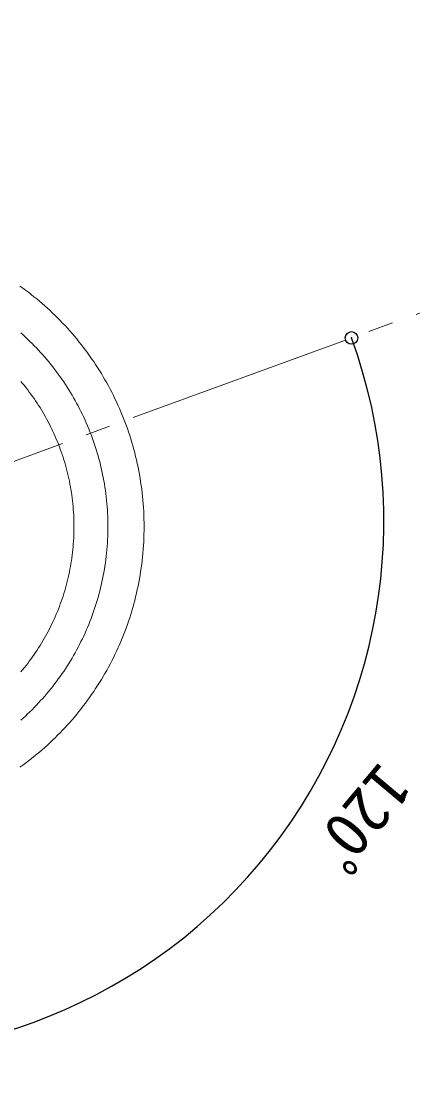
# Model space of a CAD drawing. Units: millimetres on the paper. Extents: x -139 to 144, y -93 to 96.
# Drawn here: x 84.64 to 100.23, y -22.06 to 20.41 of the extents above; entities that cross this region are included whole.
import ezdxf
from ezdxf.enums import TextEntityAlignment as Align

# ---------------------------------------------------------------- set-up
doc = ezdxf.new("R2010")
doc.units = ezdxf.units.MM
doc.header["$PDMODE"] = 32
doc.header["$PDSIZE"] = 0.5
doc.linetypes.add('CHAIN2', pattern=[12, 9, -1, 1, -1])
doc.layers.add('0-0_0', color=4, linetype='Continuous')
doc.layers.add('0-2_中心線', color=7, linetype='CHAIN2', lineweight=13)
doc.layers.add('1-5_レイヤー 1', color=7, linetype='Continuous', lineweight=18)
doc.styles.add('ＭＳ ゴシック', font='')
doc.styles.get('ＭＳ ゴシック').set_extended_font_data('MS Gothic')

msp = doc.modelspace()

# ---------------------------------------------------------------- linework, layer by layer
at = {"layer": '0-0_0'}
msp.add_arc((77.822, 0.512), 21.26, 260.051, 20.051, dxfattribs=at)
msp.add_point((97.793, 7.802), dxfattribs=at)
at = {"layer": '0-2_中心線'}
msp.add_line((77.822, 0.512), (130.21, 19.633), dxfattribs=at)
msp.add_circle((77.822, 0.512), 50, dxfattribs=at)
at = {"layer": '1-5_レイヤー 1'}
for points in [[(87.752, 6.501), (87.677, 6.621), (87.6, 6.74), (87.521, 6.857), (87.441, 6.974), (87.36, 7.09), (87.277, 7.205), (87.194, 7.318), (87.108, 7.431), (87.022, 7.542), (86.934, 7.653), (86.845, 7.762), (86.754, 7.87), (86.662, 7.978), (86.57, 8.084), (86.475, 8.189), (86.38, 8.292), (86.283, 8.395), (86.185, 8.496), (86.086, 8.597), (85.986, 8.696), (85.884, 8.794), (85.782, 8.89), (85.678, 8.986), (85.573, 9.08), (85.467, 9.173), (85.36, 9.265), (85.252, 9.355), (85.142, 9.444), (85.032, 9.532), (84.92, 9.619), (84.808, 9.704), (84.694, 9.788), (84.579, 9.87)], [(86.529, 5.739), (86.463, 5.844), (86.395, 5.949), (86.326, 6.052), (86.256, 6.154), (86.185, 6.256), (86.113, 6.356), (86.039, 6.456), (85.964, 6.555), (85.888, 6.653), (85.811, 6.75), (85.733, 6.846), (85.654, 6.941), (85.573, 7.035), (85.491, 7.128), (85.409, 7.22), (85.325, 7.311), (85.24, 7.401), (85.154, 7.49), (85.067, 7.578), (84.979, 7.665), (84.89, 7.751), (84.8, 7.835), (84.709, 7.919), (84.617, 8.002)], [(89.494, 1.191), (89.482, 1.34), (89.467, 1.489), (89.451, 1.637), (89.434, 1.784), (89.414, 1.931), (89.393, 2.077), (89.369, 2.222), (89.345, 2.367), (89.318, 2.512), (89.289, 2.655), (89.259, 2.799), (89.227, 2.941), (89.193, 3.083), (89.158, 3.224), (89.121, 3.364), (89.082, 3.504), (89.042, 3.643), (89, 3.782), (88.956, 3.919), (88.911, 4.056), (88.864, 4.192), (88.815, 4.328), (88.765, 4.462), (88.713, 4.596), (88.66, 4.729), (88.605, 4.861), (88.548, 4.993), (88.49, 5.123), (88.43, 5.253), (88.369, 5.382), (88.307, 5.51), (88.242, 5.637), (88.177, 5.763), (88.11, 5.889), (88.041, 6.013), (87.971, 6.136), (87.9, 6.259), (87.827, 6.381), (87.752, 6.501)], [(85.383, 5.025), (85.325, 5.116), (85.266, 5.207), (85.206, 5.297), (85.145, 5.386), (85.084, 5.474), (85.021, 5.561), (84.957, 5.648), (84.892, 5.734), (84.826, 5.819), (84.759, 5.903), (84.691, 5.986), (84.622, 6.069)], [(88.057, 1.08), (88.046, 1.211), (88.034, 1.341), (88.02, 1.471), (88.004, 1.6), (87.987, 1.729), (87.969, 1.857), (87.948, 1.985), (87.926, 2.112), (87.903, 2.239), (87.878, 2.365), (87.851, 2.491), (87.823, 2.616), (87.794, 2.74), (87.763, 2.864), (87.73, 2.987), (87.696, 3.11), (87.661, 3.232), (87.624, 3.353), (87.585, 3.474), (87.546, 3.594), (87.504, 3.713), (87.462, 3.832), (87.418, 3.95), (87.372, 4.068), (87.325, 4.184), (87.277, 4.3), (87.227, 4.416), (87.177, 4.53), (87.124, 4.644), (87.071, 4.757), (87.016, 4.87), (86.959, 4.981), (86.902, 5.092), (86.843, 5.202), (86.783, 5.311), (86.721, 5.419), (86.659, 5.527), (86.595, 5.634), (86.529, 5.739)], [(86.71, 0.977), (86.701, 1.09), (86.69, 1.203), (86.678, 1.316), (86.665, 1.428), (86.65, 1.54), (86.633, 1.652), (86.616, 1.763), (86.597, 1.873), (86.576, 1.983), (86.555, 2.093), (86.531, 2.202), (86.507, 2.311), (86.481, 2.419), (86.454, 2.526), (86.426, 2.633), (86.397, 2.74), (86.366, 2.846), (86.334, 2.952), (86.3, 3.056), (86.266, 3.161), (86.23, 3.265), (86.193, 3.368), (86.155, 3.47), (86.115, 3.573), (86.074, 3.674), (86.032, 3.775), (85.989, 3.875), (85.945, 3.974), (85.9, 4.073), (85.853, 4.172), (85.805, 4.269), (85.756, 4.366), (85.706, 4.462), (85.655, 4.558), (85.603, 4.653), (85.549, 4.747), (85.495, 4.84), (85.439, 4.933), (85.383, 5.025)], [(85.989, -3.301), (86.032, -3.2), (86.074, -3.1), (86.115, -2.998), (86.155, -2.896), (86.193, -2.794), (86.23, -2.69), (86.266, -2.587), (86.3, -2.482), (86.334, -2.377), (86.366, -2.272), (86.397, -2.166), (86.426, -2.059), (86.454, -1.952), (86.481, -1.844), (86.507, -1.736), (86.531, -1.628), (86.555, -1.519), (86.576, -1.409), (86.597, -1.299), (86.616, -1.188), (86.633, -1.077), (86.65, -0.966), (86.665, -0.854), (86.678, -0.742), (86.69, -0.629), (86.701, -0.516), (86.71, -0.402), (86.718, -0.288), (86.725, -0.174), (86.73, -0.059), (86.734, 0.056), (86.736, 0.171), (86.737, 0.287), (86.736, 0.403), (86.734, 0.518), (86.73, 0.633), (86.725, 0.748), (86.718, 0.863), (86.71, 0.977)], [(87.227, -3.841), (87.277, -3.726), (87.325, -3.61), (87.372, -3.493), (87.418, -3.376), (87.462, -3.258), (87.504, -3.139), (87.546, -3.02), (87.585, -2.9), (87.624, -2.779), (87.661, -2.658), (87.696, -2.536), (87.73, -2.413), (87.763, -2.29), (87.794, -2.166), (87.823, -2.041), (87.851, -1.916), (87.878, -1.791), (87.903, -1.665), (87.926, -1.538), (87.948, -1.411), (87.969, -1.283), (87.987, -1.155), (88.004, -1.026), (88.02, -0.897), (88.034, -0.767), (88.046, -0.637), (88.057, -0.506), (88.066, -0.375), (88.074, -0.243), (88.08, -0.111), (88.084, 0.021), (88.086, 0.154), (88.087, 0.287), (88.086, 0.42), (88.084, 0.553), (88.08, 0.686), (88.074, 0.818), (88.066, 0.949), (88.057, 1.08)], [(88.548, -4.418), (88.605, -4.287), (88.66, -4.155), (88.713, -4.022), (88.765, -3.888), (88.815, -3.753), (88.864, -3.618), (88.911, -3.482), (88.956, -3.345), (89, -3.207), (89.042, -3.069), (89.082, -2.93), (89.121, -2.79), (89.158, -2.65), (89.193, -2.509), (89.227, -2.367), (89.259, -2.224), (89.289, -2.081), (89.318, -1.937), (89.345, -1.793), (89.369, -1.648), (89.393, -1.502), (89.414, -1.356), (89.434, -1.21), (89.451, -1.062), (89.467, -0.914), (89.482, -0.766), (89.494, -0.617), (89.504, -0.468), (89.513, -0.318), (89.519, -0.167), (89.524, -0.016), (89.527, 0.135), (89.528, 0.287), (89.527, 0.439), (89.524, 0.59), (89.519, 0.741), (89.513, 0.892), (89.504, 1.042), (89.494, 1.191)], [(84.622, -5.495), (84.691, -5.412), (84.759, -5.329), (84.826, -5.245), (84.892, -5.16), (84.957, -5.074), (85.021, -4.987), (85.084, -4.9), (85.145, -4.811), (85.206, -4.722), (85.266, -4.633), (85.325, -4.542), (85.383, -4.451), (85.439, -4.359), (85.495, -4.266), (85.549, -4.173), (85.603, -4.079), (85.655, -3.984), (85.706, -3.888), (85.756, -3.792), (85.805, -3.695), (85.853, -3.597), (85.9, -3.499), (85.945, -3.4), (85.989, -3.301)], [(84.617, -7.428), (84.709, -7.345), (84.8, -7.261), (84.89, -7.176), (84.979, -7.09), (85.067, -7.004), (85.154, -6.916), (85.24, -6.827), (85.325, -6.737), (85.409, -6.645), (85.491, -6.553), (85.573, -6.46), (85.654, -6.366), (85.733, -6.271), (85.811, -6.175), (85.888, -6.078), (85.964, -5.981), (86.039, -5.882), (86.113, -5.782), (86.185, -5.682), (86.256, -5.58), (86.326, -5.478), (86.395, -5.374), (86.463, -5.27), (86.529, -5.165), (86.595, -5.059), (86.659, -4.953), (86.721, -4.845), (86.783, -4.737), (86.843, -4.628), (86.902, -4.518), (86.959, -4.407), (87.016, -4.295), (87.071, -4.183), (87.124, -4.07), (87.177, -3.956), (87.227, -3.841)], [(85.252, -8.781), (85.36, -8.69), (85.467, -8.599), (85.573, -8.506), (85.678, -8.411), (85.782, -8.316), (85.884, -8.219), (85.986, -8.121), (86.086, -8.022), (86.185, -7.922), (86.283, -7.821), (86.38, -7.718), (86.475, -7.614), (86.57, -7.509), (86.662, -7.403), (86.754, -7.296), (86.845, -7.188), (86.934, -7.078), (87.022, -6.968), (87.108, -6.856), (87.194, -6.744), (87.277, -6.63), (87.36, -6.516), (87.441, -6.4), (87.521, -6.283), (87.6, -6.165), (87.677, -6.047), (87.752, -5.927), (87.827, -5.806), (87.9, -5.685), (87.971, -5.562), (88.041, -5.439), (88.11, -5.314), (88.177, -5.189), (88.242, -5.063), (88.307, -4.936), (88.369, -4.808), (88.43, -4.679), (88.49, -4.549), (88.548, -4.418)], [(84.579, -9.296), (84.694, -9.214), (84.808, -9.13), (84.92, -9.044), (85.032, -8.958), (85.142, -8.87), (85.252, -8.781)]]:
    msp.add_lwpolyline(points, dxfattribs=at)

# ---------------------------------------------------------------- texts
at = {"layer": '0-0_0', "style": 'ＭＳ ゴシック'}
msp.add_text('120ﾟ', height=1.833, rotation=230.051, dxfattribs=at).set_placement((98.517, -8.669), align=Align.BOTTOM_LEFT)

doc.saveas('drawing.dxf')
